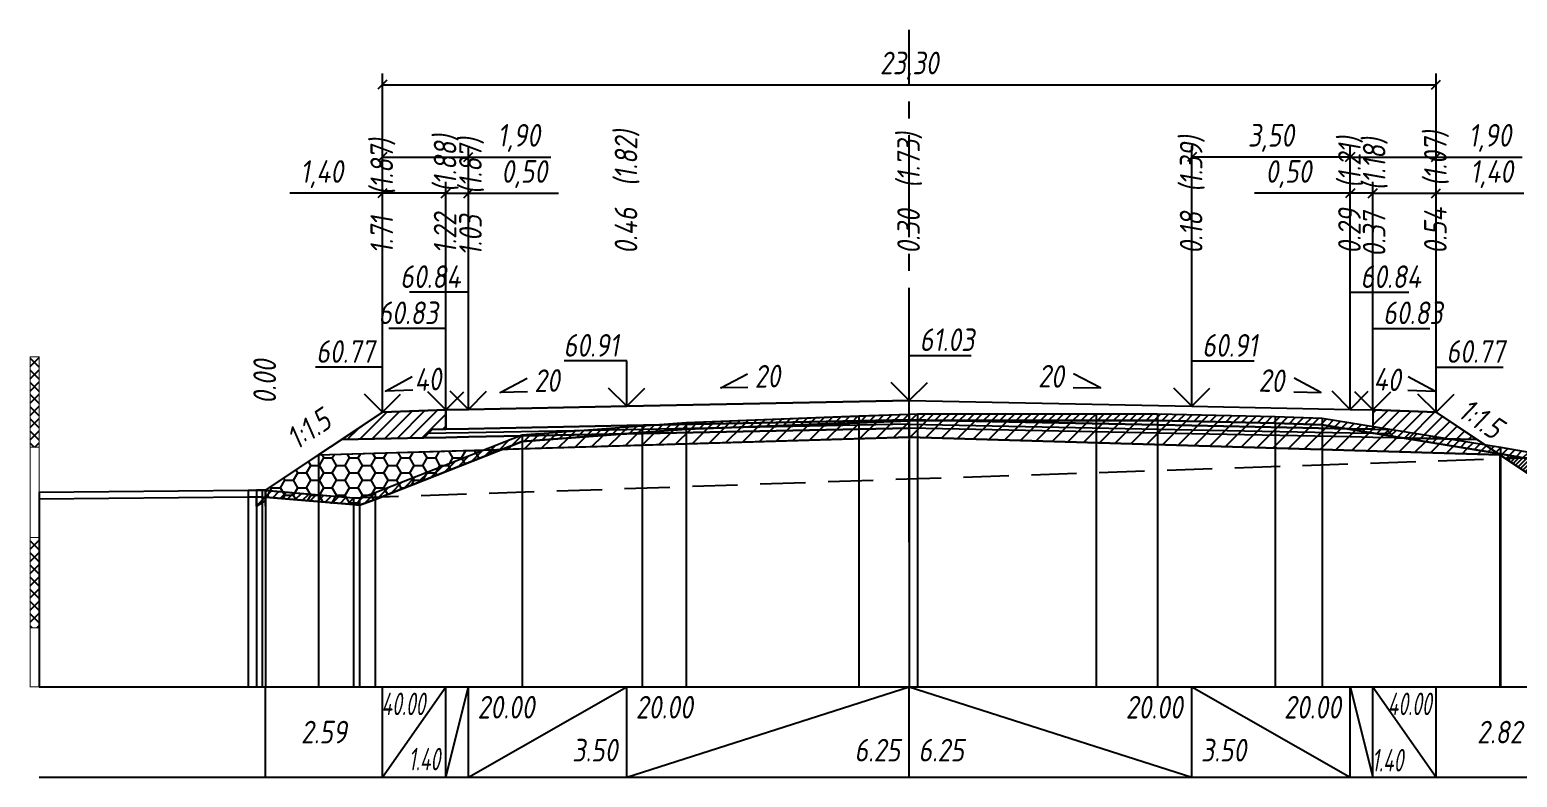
# Model space of a CAD drawing. Extents: x -717 to 1451, y -133302 to 233.
# Drawn here: x 78.9 to 243.4, y -2119 to -2036.3 of the extents above; entities that cross this region are included whole.
import ezdxf
from ezdxf.enums import TextEntityAlignment as Align

# ---------------------------------------------------------------- set-up
doc = ezdxf.new("R2010")
doc.units = 0
doc.linetypes.add('осевая2', pattern=[1.125, 0.75, -0.125, 0.125, -0.125])
doc.linetypes.add('штриховая', pattern=[0.75, 0.5, -0.25])
for name, color, linetype in [('Интерполированный поперечник', 2, 'Continuous'), ('Код_514', 1, 'Continuous'), ('Контур_0', 7, 'Continuous'), ('Контур_2521', 7, 'Continuous'), ('Контур_2564', 7, 'Continuous'), ('Контур_2660', 7, 'Continuous'), ('Контур_2665', 7, 'Continuous'), ('Контур_400', 7, 'Continuous'), ('Контур_508', 7, 'Continuous'), ('Контур_512', 7, 'Continuous'), ('Контур_513', 7, 'Continuous'), ('Контур_818', 7, 'Continuous'), ('Красный поперечник', 1, 'Continuous'), ('Линейка абсолютных высот', 7, 'Continuous'), ('Объём_2501', 7, 'Continuous'), ('Объём_2564', 7, 'Continuous'), ('Объём_2650', 7, 'Continuous'), ('Объём_2660', 7, 'Continuous'), ('Объём_2661', 7, 'Continuous'), ('Объём_2663', 7, 'Continuous'), ('Объём_2665', 7, 'Continuous'), ('Объём_2666', 7, 'Continuous'), ('Ось', 1, 'осевая2'), ('Откосы', 7, 'Continuous'), ('Отметки покрытия', 7, 'Continuous'), ('Рабочие отметки', 7, 'Continuous'), ('Рабочие отметки доп.', 7, 'Continuous'), ('Таблица', 7, 'Continuous'), ('Уклоны проезжей части', 7, 'Continuous'), ('Черный поперечник', 3, 'Continuous')]:
    doc.layers.add(name, color=color, linetype=linetype)
for name, color, linetype, true_color in [('Контур_2540', 2, 'Continuous', 0xffff00), ('Контур_2560', 2, 'Continuous', 0xffff00), ('Контур_2561', 7, 'Continuous', 0xff8040), ('Контур_2562', 3, 'Continuous', 0x00ff00), ('Контур_2563', 7, 'Continuous', 0xff8000), ('Контур_2570', 7, 'Continuous', 0x80ff00), ('Контур_2583', 3, 'Continuous', 0x00ff00), ('Контур_2736', 4, 'Continuous', 0x00ffff), ('Контур_2737', 4, 'Continuous', 0x00ffff), ('Контур_2738', 4, 'Continuous', 0x00ffff), ('Контур_2739', 4, 'Continuous', 0x00ffff), ('Контур_2741', 4, 'Continuous', 0x00ffff), ('Контур_2742', 4, 'Continuous', 0x00ffff), ('Контур_2743', 4, 'Continuous', 0x00ffff), ('Контур_2744', 7, 'Continuous', 0xa4ffff), ('Контур_2745', 7, 'Continuous', 0xa4ffff), ('Контур_2747', 4, 'Continuous', 0x00ffff), ('Контур_2748', 4, 'Continuous', 0x00ffff), ('Контур_2749', 4, 'Continuous', 0x00ffff), ('Контур_2750', 4, 'Continuous', 0x00ffff), ('Контур_2751', 4, 'Continuous', 0x00ffff), ('Контур_2752', 4, 'Continuous', 0x00ffff), ('Контур_402', 7, 'Continuous', 0xff6464), ('Контур_703', 4, 'Continuous', 0x00ffff), ('Контур_705', 4, 'Continuous', 0x00ffff), ('Контур_707', 4, 'Continuous', 0x00ffff), ('Контур_720', 131, 'Continuous', 0xaaffff), ('Объём_2500', 7, 'Continuous', 0xc0c0c0), ('Объём_2520', 7, 'Continuous', 0x80ffff), ('Объём_2540', 2, 'Continuous', 0xffff00), ('Объём_2560', 2, 'Continuous', 0xffff00), ('Объём_2561', 7, 'Continuous', 0xff8040), ('Объём_2562', 3, 'Continuous', 0x00ff00), ('Объём_2563', 7, 'Continuous', 0xff8000), ('Объём_2570', 7, 'Continuous', 0x80ff00), ('Объём_2580', 3, 'Continuous', 0x00ff00), ('Объём_2583', 3, 'Continuous', 0x00ff00), ('Объём_2593', 3, 'Continuous', 0x00ff00), ('Объём_2597', 3, 'Continuous', 0x00ff00), ('Объём_2600', 7, 'Continuous', 0x808000), ('Объём_2620', 2, 'Continuous', 0xffff00)]:
    doc.layers.add(name, color=color, linetype=linetype, true_color=true_color)
doc.styles.get("Standard").update_dxf_attribs({"font": 'txt', "height": 2.5})
doc.styles.add('М', font='romand.shx', dxfattribs={"width": 0.8, "oblique": 10, "height": 2.5})
doc.dimstyles.new('ISO-25', dxfattribs={"dimtxt": 2.5, "dimasz": 2.5, "dimexe": 1.25, "dimexo": 0.625, "dimtad": 1, "dimtxsty": 'Standard', "dimcen": 2.5, "dimadec": 0, "dimazin": 0, "dimtfac": 1, "dimtmove": 0, "dimatfit": 3, "dimfxl": 1, "dimarcsym": 0})

# ---------------------------------------------------------------- blocks, each defined once
blk = doc.blocks.new('_Oblique')
at = {"color": 0, "linetype": 'ByBlock', "lineweight": -2}
blk.add_line((-0.5, -0.5), (0.5, 0.5), dxfattribs=at)
blk = doc.blocks.new('*D40')
at = {"color": 0, "lineweight": -2, "transparency": 16777216}
for p, q in [((227.42, -2077.78), (227.42, -2053.13)), ((234.42, -2078.06), (234.42, -2053.13)), ((227.42, -2054.38), (234.42, -2054.38)), ((234.42, -2054.38), (244.11, -2054.38))]:
    blk.add_line(p, q, dxfattribs=at)
at = {"layer": 'Defpoints', "color": 0, "transparency": 16777216}
for p in [(234.42, -2054.38), (227.42, -2078.4), (234.42, -2078.68)]:
    blk.add_point(p, dxfattribs=at)
at = {"color": 0, "lineweight": -2, "transparency": 16777216, "rotation": 180}
blk.add_blockref('_Oblique', (227.42, -2054.38), dxfattribs=at)
at = {"color": 0, "lineweight": -2, "transparency": 16777216}
blk.add_blockref('_Oblique', (234.42, -2054.38), dxfattribs=at)
at = {"color": 0, "transparency": 16777216, "insert": (240.57, -2052.26), "char_height": 2.5, "width": 8.75, "attachment_point": 5, "style": 'М'}
blk.add_mtext('1,40', dxfattribs=at)
blk = doc.blocks.new('*D41')
at = {"color": 0, "lineweight": -2, "transparency": 16777216}
for p, q in [((117.94, -2078.06), (117.94, -2053.13)), ((124.94, -2077.78), (124.94, -2053.13)), ((117.94, -2054.38), (107.7, -2054.38)), ((124.94, -2054.38), (117.94, -2054.38))]:
    blk.add_line(p, q, dxfattribs=at)
at = {"layer": 'Defpoints', "color": 0, "transparency": 16777216}
for p in [(124.94, -2054.38), (124.94, -2078.4), (117.94, -2078.68)]:
    blk.add_point(p, dxfattribs=at)
at = {"color": 0, "lineweight": -2, "transparency": 16777216, "rotation": 180}
blk.add_blockref('_Oblique', (117.94, -2054.38), dxfattribs=at)
at = {"color": 0, "lineweight": -2, "transparency": 16777216}
blk.add_blockref('_Oblique', (124.94, -2054.38), dxfattribs=at)
at = {"color": 0, "transparency": 16777216, "insert": (111.24, -2052.26), "char_height": 2.5, "width": 8.75, "attachment_point": 5, "style": 'М'}
blk.add_mtext('1,40', dxfattribs=at)
blk = doc.blocks.new('*D42')
at = {"color": 0, "lineweight": -2, "transparency": 16777216}
for p, q in [((224.92, -2077.73), (224.92, -2053.13)), ((227.42, -2077.78), (227.42, -2053.13)), ((224.92, -2054.38), (214.35, -2054.38)), ((227.42, -2054.38), (224.92, -2054.38))]:
    blk.add_line(p, q, dxfattribs=at)
at = {"layer": 'Defpoints', "color": 0, "transparency": 16777216}
for p in [(227.42, -2054.38), (224.92, -2078.35), (227.42, -2078.4)]:
    blk.add_point(p, dxfattribs=at)
at = {"color": 0, "lineweight": -2, "transparency": 16777216, "rotation": 180}
blk.add_blockref('_Oblique', (224.92, -2054.38), dxfattribs=at)
at = {"color": 0, "lineweight": -2, "transparency": 16777216}
blk.add_blockref('_Oblique', (227.42, -2054.38), dxfattribs=at)
at = {"color": 0, "transparency": 16777216, "insert": (218.11, -2052.26), "char_height": 2.5, "width": 9.1667, "attachment_point": 5, "style": 'М'}
blk.add_mtext('0,50', dxfattribs=at)
blk = doc.blocks.new('*D43')
at = {"color": 0, "lineweight": -2, "transparency": 16777216}
for p, q in [((124.94, -2077.78), (124.94, -2053.13)), ((127.44, -2077.73), (127.44, -2053.13)), ((124.94, -2054.38), (127.44, -2054.38)), ((127.44, -2054.38), (137.39, -2054.38))]:
    blk.add_line(p, q, dxfattribs=at)
at = {"layer": 'Defpoints', "color": 0, "transparency": 16777216}
for p in [(127.44, -2054.38), (124.94, -2078.4), (127.44, -2078.35)]:
    blk.add_point(p, dxfattribs=at)
at = {"color": 0, "lineweight": -2, "transparency": 16777216, "rotation": 180}
blk.add_blockref('_Oblique', (124.94, -2054.38), dxfattribs=at)
at = {"color": 0, "lineweight": -2, "transparency": 16777216}
blk.add_blockref('_Oblique', (127.44, -2054.38), dxfattribs=at)
at = {"color": 0, "transparency": 16777216, "insert": (133.63, -2052.26), "char_height": 2.5, "width": 9.1667, "attachment_point": 5, "style": 'М'}
blk.add_mtext('0,50', dxfattribs=at)
blk = doc.blocks.new('*D44')
at = {"color": 0, "lineweight": -2, "transparency": 16777216}
for p, q in [((207.42, -2077.38), (207.42, -2049.13)), ((224.92, -2050.38), (207.42, -2050.38)), ((224.92, -2077.73), (224.92, -2049.13))]:
    blk.add_line(p, q, dxfattribs=at)
at = {"layer": 'Defpoints', "color": 0, "transparency": 16777216}
for p in [(207.42, -2050.38), (207.42, -2078), (224.92, -2078.35)]:
    blk.add_point(p, dxfattribs=at)
at = {"color": 0, "lineweight": -2, "transparency": 16777216, "rotation": 180}
blk.add_blockref('_Oblique', (207.42, -2050.38), dxfattribs=at)
at = {"color": 0, "lineweight": -2, "transparency": 16777216}
blk.add_blockref('_Oblique', (224.92, -2050.38), dxfattribs=at)
at = {"color": 0, "transparency": 16777216, "insert": (216.17, -2048.26), "char_height": 2.5, "width": 9.5833, "attachment_point": 5, "style": 'М'}
blk.add_mtext('3,50', dxfattribs=at)
blk = doc.blocks.new('*D45')
at = {"color": 0, "lineweight": -2, "transparency": 16777216}
for p, q in [((224.92, -2077.73), (224.92, -2049.13)), ((224.92, -2050.38), (234.42, -2050.38)), ((234.42, -2078.06), (234.42, -2049.13)), ((234.42, -2050.38), (243.92, -2050.38))]:
    blk.add_line(p, q, dxfattribs=at)
at = {"layer": 'Defpoints', "color": 0, "transparency": 16777216}
for p in [(224.92, -2050.38), (224.92, -2078.35), (234.42, -2078.68)]:
    blk.add_point(p, dxfattribs=at)
at = {"color": 0, "lineweight": -2, "transparency": 16777216, "rotation": 180}
blk.add_blockref('_Oblique', (224.92, -2050.38), dxfattribs=at)
at = {"color": 0, "lineweight": -2, "transparency": 16777216}
blk.add_blockref('_Oblique', (234.42, -2050.38), dxfattribs=at)
at = {"color": 0, "transparency": 16777216, "insert": (240.38, -2048.26), "char_height": 2.5, "width": 8.75, "attachment_point": 5, "style": 'М'}
blk.add_mtext('1,90', dxfattribs=at)
blk = doc.blocks.new('*D46')
at = {"color": 0, "lineweight": -2, "transparency": 16777216}
for p, q in [((117.94, -2078.06), (117.94, -2049.13)), ((117.94, -2050.38), (127.44, -2050.38)), ((127.44, -2077.73), (127.44, -2049.13)), ((127.44, -2050.38), (136.56, -2050.38))]:
    blk.add_line(p, q, dxfattribs=at)
at = {"layer": 'Defpoints', "color": 0, "transparency": 16777216}
for p in [(127.44, -2050.38), (127.44, -2078.35), (117.94, -2078.68)]:
    blk.add_point(p, dxfattribs=at)
at = {"color": 0, "lineweight": -2, "transparency": 16777216, "rotation": 180}
blk.add_blockref('_Oblique', (117.94, -2050.38), dxfattribs=at)
at = {"color": 0, "lineweight": -2, "transparency": 16777216}
blk.add_blockref('_Oblique', (127.44, -2050.38), dxfattribs=at)
at = {"color": 0, "transparency": 16777216, "insert": (133.02, -2048.26), "char_height": 2.5, "width": 8.75, "attachment_point": 5, "style": 'М'}
blk.add_mtext('1,90', dxfattribs=at)
blk = doc.blocks.new('*D47')
at = {"color": 0, "lineweight": -2, "transparency": 16777216}
for p, q in [((117.94, -2078.06), (117.94, -2041.13)), ((234.42, -2078.06), (234.42, -2041.13)), ((117.94, -2042.38), (234.42, -2042.38))]:
    blk.add_line(p, q, dxfattribs=at)
at = {"layer": 'Defpoints', "color": 0, "transparency": 16777216}
for p in [(234.42, -2042.38), (117.94, -2078.68), (234.42, -2078.68)]:
    blk.add_point(p, dxfattribs=at)
at = {"color": 0, "lineweight": -2, "transparency": 16777216, "rotation": 180}
blk.add_blockref('_Oblique', (117.94, -2042.38), dxfattribs=at)
at = {"color": 0, "lineweight": -2, "transparency": 16777216}
blk.add_blockref('_Oblique', (234.42, -2042.38), dxfattribs=at)
at = {"color": 0, "transparency": 16777216, "insert": (176.18, -2040.26), "char_height": 2.5, "width": 12.0833, "attachment_point": 5, "style": 'М'}
blk.add_mtext('23,30', dxfattribs=at)

msp = doc.modelspace()

# ---------------------------------------------------------------- hatches: boundary and pattern name
at = {"layer": 'Линейка абсолютных высот'}
h = msp.add_hatch(dxfattribs=at)
h.set_pattern_fill('ANSI37', scale=0.3, style=0)
h.paths.add_polyline_path([(80, -2082.476), (80, -2072.476), (79, -2072.476), (79, -2082.476)])
h = msp.add_hatch(dxfattribs=at)
h.set_pattern_fill('ANSI37', scale=0.3, style=0)
h.paths.add_polyline_path([(80, -2102.476), (80, -2092.476), (79, -2092.476), (79, -2102.476)])
at = {"layer": 'Объём_2563'}
h = msp.add_hatch(dxfattribs=at)
h.set_pattern_fill('ANSI31', color=256, scale=0.3)
h.paths.add_polyline_path([(123.441, -2080.52), (124.941, -2080.49), (124.941, -2078.34), (117.941, -2078.62), (113.441, -2081.62), (122.522, -2081.438)])
h = msp.add_hatch(dxfattribs=at)
h.set_pattern_fill('ANSI31', color=256, scale=0.3)
h.paths.add_polyline_path([(228.918, -2080.52), (229.837, -2081.438), (238.918, -2081.62), (234.418, -2078.62), (227.418, -2078.34), (227.418, -2080.49)])
at = {"layer": 'Объём_2570'}
h = msp.add_hatch(dxfattribs=at)
h.set_pattern_fill('ANSI31', color=256, scale=0.2)
h.paths.add_polyline_path([(176.179, -2079.562), (151.512, -2080.488), (133.386, -2081.843), (117.136, -2088.25), (115.401, -2088.876), (114.729, -2088.831), (105, -2087.997), (105, -2087.247), (114.729, -2088.081), (115.401, -2088.126), (117.136, -2087.5), (133.386, -2081.093), (151.512, -2079.738), (176.179, -2078.812)])
h = msp.add_hatch(dxfattribs=at)
h.set_pattern_fill('ANSI31', color=256, scale=0.2)
h.paths.add_polyline_path([(261.699, -2081.292), (253.388, -2083.074), (247.591, -2084.292), (241.543, -2083.227), (221.835, -2080.005), (216.618, -2079.835), (203.631, -2079.524), (196.836, -2079.521), (177.101, -2079.527), (176.179, -2079.562), (176.179, -2078.812), (177.101, -2078.777), (196.836, -2078.771), (203.631, -2078.774), (216.618, -2079.085), (221.835, -2079.255), (241.543, -2082.477), (247.591, -2083.542), (253.388, -2082.324), (261.699, -2080.542)])
at = {"layer": 'Объём_2600'}
h = msp.add_hatch(dxfattribs=at)
h.set_pattern_fill('ANSI31', color=6, scale=0.4)
h.paths.add_polyline_path([(176.179, -2081.365), (131.174, -2082.715), (133.386, -2081.843), (151.512, -2080.488), (176.179, -2079.562)])
h = msp.add_hatch(dxfattribs=at)
h.set_pattern_fill('ANSI31', color=6, scale=0.4)
h.paths.add_polyline_path([(242.083, -2083.73), (241.474, -2083.324), (176.179, -2081.365), (176.179, -2079.562), (177.101, -2079.527), (196.836, -2079.521), (203.631, -2079.524), (216.618, -2079.835), (221.835, -2080.005), (241.543, -2083.227), (243.289, -2083.534)])
h = msp.add_hatch(dxfattribs=at)
h.set_pattern_fill('HONEY', color=5, scale=0.3)
h.paths.add_polyline_path([(114.729, -2088.831), (105, -2087.997), (105, -2087.247), (110.885, -2083.324), (131.174, -2082.715), (117.136, -2088.25), (115.401, -2088.876)])
h = msp.add_hatch(dxfattribs=at)
h.set_pattern_fill('ANSI31', color=6, scale=0.4)
h.paths.add_polyline_path([(105, -2088.391), (104, -2089), (104, -2087.974), (104.654, -2087.968), (105, -2087.997)])
at = {"layer": 'Объём_2620'}
h = msp.add_hatch(dxfattribs=at)
h.set_pattern_fill('ANSI31', color=2, scale=0.1)
h.paths.add_polyline_path([(247.591, -2084.292), (253.388, -2083.074), (260.04, -2081.648), (254.25, -2085.508), (254.25, -2086.71), (250.803, -2089.008), (248.197, -2089.008), (244.75, -2086.71), (244.75, -2085.508), (242.083, -2083.73), (243.289, -2083.534)])

# ---------------------------------------------------------------- linework, layer by layer
at = {"layer": 'Интерполированный поперечник', "linetype": 'штриховая', "ltscale": 10, "flags": 128}
msp.add_lwpolyline([(114.729, -2088.081), (247.591, -2083.542)], dxfattribs=at)
at = {"layer": 'Код_514'}
for p, q in [((105, -2119), (105, -2109)), ((117.941, -2119), (117.941, -2109)), ((117.941, -2119), (124.941, -2109)), ((124.941, -2119), (124.941, -2109)), ((124.941, -2119), (127.441, -2109)), ((127.441, -2119), (127.441, -2109)), ((127.441, -2119), (144.941, -2109)), ((144.941, -2119), (144.941, -2109)), ((144.941, -2119), (176.179, -2109)), ((176.179, -2119), (176.179, -2109)), ((176.179, -2109), (207.418, -2119)), ((207.418, -2119), (207.418, -2109)), ((207.418, -2109), (224.918, -2119)), ((224.918, -2119), (224.918, -2109)), ((224.918, -2109), (227.418, -2119)), ((227.418, -2119), (227.418, -2109)), ((227.418, -2109), (234.418, -2119)), ((234.418, -2119), (234.418, -2109))]:
    msp.add_line(p, q, dxfattribs=at)
at = {"layer": 'Контур_0', "flags": 128}
for points in [[(176.179, -2077.315), (144.941, -2077.94), (127.441, -2078.29), (127.441, -2078.29), (127.441, -2078.29), (127.441, -2078.29), (127.441, -2078.29), (124.941, -2078.34), (124.941, -2080.49), (127.441, -2080.44), (127.441, -2080.44), (127.441, -2080.44), (127.441, -2080.44), (127.441, -2080.44), (127.441, -2080.44), (144.941, -2080.09), (176.179, -2079.465), (176.179, -2077.315)], [(176.179, -2077.315), (207.418, -2077.94), (224.918, -2078.29), (224.918, -2078.29), (224.918, -2078.29), (224.918, -2078.29), (224.918, -2078.29), (224.918, -2078.29), (227.418, -2078.34), (227.418, -2080.49), (224.918, -2080.44), (224.918, -2080.44), (224.918, -2080.44), (224.918, -2080.44), (224.918, -2080.44), (224.918, -2080.44), (207.418, -2080.09), (176.179, -2079.465), (176.179, -2077.315)], [(117.941, -2078.62), (105, -2087.247), (105, -2087.247), (105, -2087.247), (105, -2087.247), (105, -2087.247), (105, -2087.247), (105, -2087.247), (105, -2087.247), (105, -2087.247), (105, -2087.247), (105, -2087.247), (105, -2087.247), (105, -2087.247), (105, -2087.247), (105, -2089)], [(117.941, -2078.62), (105, -2087.247), (105, -2087.247), (105, -2087.247), (105, -2087.247), (105, -2087.247), (105, -2087.247), (105, -2087.247), (105, -2087.247), (105, -2087.247), (105, -2087.247), (105, -2087.247), (105, -2087.247), (105, -2087.247), (105, -2087.247), (105, -2089), (105, -2089), (105, -2087.247), (105, -2087.247), (105, -2087.247), (105, -2087.247), (105, -2087.247), (105, -2087.247), (105, -2087.247), (105, -2087.247), (105, -2087.247), (105, -2087.247), (105, -2087.247), (105, -2087.247), (105, -2087.247)], [(117.941, -2078.62), (117.941, -2078.62)], [(176.179, -2079.465), (144.941, -2080.09), (127.441, -2080.44), (127.441, -2080.44), (127.441, -2080.44), (127.441, -2080.44), (127.441, -2080.44), (127.441, -2080.44), (124.941, -2080.49), (123.441, -2080.52), (122.522, -2081.438), (124.941, -2081.39), (127.441, -2081.34), (127.441, -2081.34), (127.441, -2081.34), (127.441, -2081.34), (127.441, -2081.34), (127.441, -2081.34), (144.941, -2080.99), (176.179, -2080.365), (176.179, -2079.465)], [(176.179, -2079.465), (207.418, -2080.09), (224.918, -2080.44), (224.918, -2080.44), (224.918, -2080.44), (224.918, -2080.44), (224.918, -2080.44), (224.918, -2080.44), (227.418, -2080.49), (228.918, -2080.52), (229.837, -2081.438), (227.418, -2081.39), (224.918, -2081.34), (224.918, -2081.34), (224.918, -2081.34), (224.918, -2081.34), (224.918, -2081.34), (224.918, -2081.34), (207.418, -2080.99), (176.179, -2080.365), (176.179, -2079.465)], [(234.418, -2078.62), (234.418, -2078.62)], [(234.418, -2078.62), (242.083, -2083.73), (242.083, -2083.73), (242.083, -2083.73), (242.083, -2083.73), (242.083, -2083.73), (242.083, -2083.73), (242.083, -2083.73), (242.083, -2083.73), (242.083, -2083.73), (242.083, -2083.73), (242.083, -2083.73), (242.083, -2083.73), (242.083, -2083.73), (242.083, -2083.73), (248.5, -2088.008)], [(234.418, -2078.62), (242.083, -2083.73), (242.083, -2083.73), (242.083, -2083.73), (242.083, -2083.73), (242.083, -2083.73), (242.083, -2083.73), (242.083, -2083.73), (242.083, -2083.73), (242.083, -2083.73), (242.083, -2083.73), (242.083, -2083.73), (242.083, -2083.73), (242.083, -2083.73), (242.083, -2083.73), (248.5, -2088.008)], [(113.441, -2081.62), (122.522, -2081.438), (123.441, -2080.52), (124.941, -2080.49)], [(227.418, -2080.49), (228.918, -2080.52), (229.837, -2081.438), (238.918, -2081.62)]]:
    msp.add_lwpolyline(points, dxfattribs=at)
at = {"layer": 'Контур_2521', "color": 250, "flags": 128}
for points in [[(176.179, -2079.915), (144.941, -2080.54), (127.441, -2080.89), (127.441, -2080.89), (127.441, -2080.89), (127.441, -2080.89), (127.441, -2080.89), (127.441, -2080.89), (124.941, -2080.94), (122.982, -2080.979)], [(176.179, -2079.915), (207.418, -2080.54), (224.918, -2080.89), (224.918, -2080.89), (224.918, -2080.89), (224.918, -2080.89), (224.918, -2080.89), (224.918, -2080.89), (227.418, -2080.94), (229.377, -2080.979)]]:
    msp.add_lwpolyline(points, dxfattribs=at)
at = {"layer": 'Контур_2540', "flags": 128}
for points in [[(144.941, -2080.99), (127.441, -2081.34), (124.941, -2081.39), (122.522, -2081.438), (113.441, -2081.62), (110.885, -2083.324), (176.179, -2081.365), (176.179, -2080.365), (144.941, -2080.99)], [(176.179, -2081.365), (241.474, -2083.324), (238.918, -2081.62), (229.837, -2081.438), (227.418, -2081.39), (224.918, -2081.34), (207.418, -2080.99), (176.179, -2080.365), (176.179, -2081.365)]]:
    msp.add_lwpolyline(points, dxfattribs=at)
at = {"layer": 'Контур_2560', "flags": 128}
for points in [[(117.941, -2078.62), (117.941, -2078.62), (117.941, -2078.62), (124.941, -2078.34)], [(227.418, -2078.34), (234.418, -2078.62), (234.418, -2078.62), (234.418, -2078.62)]]:
    msp.add_lwpolyline(points, dxfattribs=at)
at = {"layer": 'Контур_2561', "flags": 128}
for points in [[(124.941, -2078.34), (124.941, -2078.34), (117.941, -2078.62), (117.941, -2078.62), (124.941, -2078.34)], [(227.418, -2078.34), (227.418, -2078.34), (234.418, -2078.62), (234.418, -2078.62), (227.418, -2078.34)]]:
    msp.add_lwpolyline(points, dxfattribs=at)
at = {"layer": 'Контур_2562', "flags": 128}
for points in [[(117.941, -2078.62), (117.941, -2078.62), (117.941, -2078.62), (117.941, -2078.62), (117.941, -2078.62)], [(234.418, -2078.62), (234.418, -2078.62), (234.418, -2078.62), (234.418, -2078.62), (234.418, -2078.62)]]:
    msp.add_lwpolyline(points, dxfattribs=at)
at = {"layer": 'Контур_2563', "flags": 128}
for points in [[(123.441, -2080.52), (124.941, -2080.49), (124.941, -2078.34), (117.941, -2078.62), (113.441, -2081.62), (122.522, -2081.438), (123.441, -2080.52)], [(228.918, -2080.52), (229.837, -2081.438), (238.918, -2081.62), (234.418, -2078.62), (227.418, -2078.34), (227.418, -2080.49), (228.918, -2080.52)]]:
    msp.add_lwpolyline(points, dxfattribs=at)
at = {"layer": 'Контур_2564', "flags": 128}
for points in [[(117.941, -2078.62), (124.941, -2078.34)], [(227.418, -2078.34), (234.418, -2078.62)]]:
    msp.add_lwpolyline(points, dxfattribs=at)
at = {"layer": 'Контур_2570', "flags": 128}
msp.add_lwpolyline([(80, -2088.186), (103.095, -2087.983), (104.654, -2087.968), (114.729, -2088.831), (115.401, -2088.876), (117.136, -2088.25), (133.386, -2081.843), (146.643, -2080.856), (151.512, -2080.488), (170.614, -2079.771), (176.179, -2079.562), (177.101, -2079.527), (196.836, -2079.521), (203.631, -2079.524), (216.618, -2079.835), (221.835, -2080.005), (241.543, -2083.227), (247.591, -2084.292), (253.388, -2083.074), (281.946, -2076.95), (286.699, -2076.618)], dxfattribs=at)
at = {"layer": 'Контур_2583', "flags": 128}
msp.add_lwpolyline([(104, -2089), (105, -2088.391), (105, -2087.247), (104, -2087.247), (104, -2089)], dxfattribs=at)
at = {"layer": 'Контур_2660', "flags": 128}
for points in [[(110.885, -2083.324), (176.179, -2081.365)], [(176.179, -2081.365), (241.474, -2083.324)]]:
    msp.add_lwpolyline(points, dxfattribs=at)
at = {"layer": 'Контур_2665', "flags": 128}
for points in [[(117.941, -2078.62), (117.941, -2078.62)], [(234.418, -2078.62), (234.418, -2078.62)]]:
    msp.add_lwpolyline(points, dxfattribs=at)
at = {"layer": 'Контур_2736', "flags": 128}
for points in [[(117.941, -2078.62), (105, -2087.247)], [(234.418, -2078.62), (242.083, -2083.73)], [(242.083, -2083.73), (248.5, -2088.008)]]:
    msp.add_lwpolyline(points, dxfattribs=at)
at = {"layer": 'Контур_2737', "flags": 128}
for points in [[(242.083, -2083.73), (242.083, -2083.73)], [(105, -2087.247), (105, -2087.247)]]:
    msp.add_lwpolyline(points, dxfattribs=at)
at = {"layer": 'Контур_2738', "flags": 128}
for points in [[(242.083, -2083.73), (242.083, -2083.73)], [(105, -2087.247), (105, -2087.247)]]:
    msp.add_lwpolyline(points, dxfattribs=at)
at = {"layer": 'Контур_2739', "flags": 128}
for points in [[(242.083, -2083.73), (242.083, -2083.73)], [(105, -2087.247), (105, -2087.247)]]:
    msp.add_lwpolyline(points, dxfattribs=at)
at = {"layer": 'Контур_2741', "flags": 128}
msp.add_lwpolyline([(105, -2087.247), (105, -2087.247)], dxfattribs=at)
at = {"layer": 'Контур_2742', "flags": 128}
msp.add_lwpolyline([(105, -2087.247), (105, -2087.247)], dxfattribs=at)
at = {"layer": 'Контур_2743', "flags": 128}
msp.add_lwpolyline([(105, -2087.247), (105, -2087.247)], dxfattribs=at)
at = {"layer": 'Контур_2744', "flags": 128}
msp.add_lwpolyline([(105, -2087.247), (105, -2087.247)], dxfattribs=at)
msp.add_lwpolyline([(105, -2087.247), (105, -2087.247)], dxfattribs=at)
msp.add_lwpolyline([(105, -2087.247), (105, -2087.247)], dxfattribs=at)
msp.add_lwpolyline([(105, -2087.247), (105, -2087.247)], dxfattribs=at)
msp.add_lwpolyline([(105, -2087.247), (105, -2087.247)], dxfattribs=at)
msp.add_lwpolyline([(105, -2087.247), (105, -2087.247)], dxfattribs=at)
at = {"layer": 'Контур_2745', "flags": 128}
for points in [[(242.083, -2083.73), (242.083, -2083.73)], [(242.083, -2083.73), (242.083, -2083.73)], [(242.083, -2083.73), (242.083, -2083.73)], [(242.083, -2083.73), (242.083, -2083.73)], [(242.083, -2083.73), (242.083, -2083.73)], [(242.083, -2083.73), (242.083, -2083.73)], [(105, -2087.247), (105, -2087.247)], [(105, -2087.247), (105, -2087.247)], [(105, -2087.247), (105, -2087.247)], [(105, -2087.247), (105, -2087.247)], [(105, -2087.247), (105, -2087.247)], [(105, -2087.247), (105, -2087.247)]]:
    msp.add_lwpolyline(points, dxfattribs=at)
at = {"layer": 'Контур_2747', "flags": 128}
for points in [[(242.083, -2083.73), (242.083, -2083.73)], [(105, -2087.247), (105, -2087.247)]]:
    msp.add_lwpolyline(points, dxfattribs=at)
at = {"layer": 'Контур_2748', "flags": 128}
for points in [[(242.083, -2083.73), (242.083, -2083.73)], [(105, -2087.247), (105, -2087.247)]]:
    msp.add_lwpolyline(points, dxfattribs=at)
at = {"layer": 'Контур_2749', "flags": 128}
for points in [[(242.083, -2083.73), (242.083, -2083.73)], [(105, -2087.247), (105, -2087.247)]]:
    msp.add_lwpolyline(points, dxfattribs=at)
at = {"layer": 'Контур_2750', "flags": 128}
msp.add_lwpolyline([(105, -2087.247), (105, -2087.247)], dxfattribs=at)
at = {"layer": 'Контур_2751', "flags": 128}
msp.add_lwpolyline([(105, -2087.247), (105, -2087.247)], dxfattribs=at)
at = {"layer": 'Контур_2752', "flags": 128}
msp.add_lwpolyline([(105, -2087.247), (105, -2087.247)], dxfattribs=at)
at = {"layer": 'Контур_400', "flags": 128}
for points in [[(124.941, -2078.34), (127.441, -2078.29), (127.441, -2078.29), (127.441, -2078.29), (127.441, -2078.29), (127.441, -2078.29), (127.441, -2078.29), (144.941, -2077.94), (176.179, -2077.315)], [(176.179, -2077.315), (207.418, -2077.94), (224.918, -2078.29), (224.918, -2078.29), (224.918, -2078.29), (224.918, -2078.29), (224.918, -2078.29), (224.918, -2078.29), (227.418, -2078.34)]]:
    msp.add_lwpolyline(points, dxfattribs=at)
at = {"layer": 'Контур_402', "flags": 128}
msp.add_lwpolyline([(110.885, -2083.324), (176.179, -2081.365), (241.474, -2083.324)], dxfattribs=at)
at = {"layer": 'Контур_508', "flags": 128}
msp.add_lwpolyline([(104, -2089), (105, -2088.391), (105, -2087.247), (110.885, -2083.324), (176.179, -2081.365), (241.474, -2083.324), (244.75, -2085.508), (244.75, -2086.71), (248.197, -2089.008), (248.5, -2089.008), (250.5, -2089.008), (250.803, -2089.008), (254.25, -2086.71), (254.25, -2085.508), (261.699, -2080.542)], dxfattribs=at)
at = {"layer": 'Контур_512', "flags": 128}
msp.add_lwpolyline([(104, -2089), (105, -2088.391), (105, -2087.247), (110.885, -2083.324), (176.179, -2081.365), (241.474, -2083.324), (244.75, -2085.508), (244.75, -2086.71), (248.197, -2089.008), (248.5, -2089.008), (250.5, -2089.008), (250.803, -2089.008), (254.25, -2086.71), (254.25, -2085.508), (261.699, -2080.542)], dxfattribs=at)
at = {"layer": 'Контур_513', "flags": 128}
msp.add_lwpolyline([(104, -2089), (105, -2088.391), (105, -2087.247), (110.885, -2083.324), (176.179, -2081.365), (241.474, -2083.324), (244.75, -2085.508), (244.75, -2086.71), (248.197, -2089.008), (248.5, -2089.008), (250.5, -2089.008), (250.803, -2089.008), (254.25, -2086.71), (254.25, -2085.508), (261.699, -2080.542)], dxfattribs=at)
at = {"layer": 'Контур_703', "flags": 128}
for points in [[(117.941, -2078.62), (105, -2087.247)], [(234.418, -2078.62), (242.083, -2083.73)], [(105, -2087.247), (105, -2089)]]:
    msp.add_lwpolyline(points, dxfattribs=at)
at = {"layer": 'Контур_705', "flags": 128}
for points in [[(242.083, -2083.73), (242.083, -2083.73)], [(105, -2087.247), (105, -2087.247)]]:
    msp.add_lwpolyline(points, dxfattribs=at)
at = {"layer": 'Контур_707', "flags": 128}
msp.add_lwpolyline([(105, -2089), (105, -2087.247)], dxfattribs=at)
at = {"layer": 'Контур_720', "flags": 128}
msp.add_lwpolyline([(105, -2089), (105, -2089)], dxfattribs=at)
at = {"layer": 'Контур_818', "flags": 128}
msp.add_lwpolyline([(105, -2087.997), (114.729, -2088.831), (115.401, -2088.876), (117.136, -2088.25), (133.386, -2081.843), (146.643, -2080.856), (151.512, -2080.488), (170.614, -2079.771), (176.179, -2079.562), (177.101, -2079.527), (196.836, -2079.521), (203.631, -2079.524), (216.618, -2079.835), (221.835, -2080.005), (241.543, -2083.227), (247.591, -2084.292), (253.388, -2083.074), (261.699, -2081.292)], dxfattribs=at)
at = {"layer": 'Красный поперечник'}
for p, q in [((117.941, -2078.62), (124.941, -2078.34)), ((124.941, -2078.34), (127.441, -2078.29)), ((127.441, -2078.29), (144.941, -2077.94)), ((144.941, -2077.94), (176.179, -2077.315)), ((176.179, -2077.315), (207.418, -2077.94)), ((207.418, -2077.94), (224.918, -2078.29)), ((224.918, -2078.29), (227.418, -2078.34)), ((227.418, -2078.34), (234.418, -2078.62)), ((105, -2087.247), (117.941, -2078.62)), ((234.418, -2078.62), (248.5, -2088.008)), ((176.179, -2081.365), (176.179, -2109)), ((110.885, -2083.324), (110.885, -2109)), ((241.474, -2083.324), (241.474, -2109)), ((105, -2087.247), (105, -2109)), ((104, -2089), (104, -2109)), ((105, -2088.391), (105, -2109))]:
    msp.add_line(p, q, dxfattribs=at)
at = {"layer": 'Линейка абсолютных высот', "color": 7, "const_width": 0.1, "flags": 128}
for points in [[(80, -2082.476), (80, -2072.476), (79, -2072.476), (79, -2082.476), (80, -2082.476)], [(80, -2092.476), (80, -2082.476), (79, -2082.476), (79, -2092.476), (80, -2092.476)], [(80, -2102.476), (80, -2092.476), (79, -2092.476), (79, -2102.476), (80, -2102.476)], [(80, -2109), (80, -2102.476), (79, -2102.476), (79, -2109), (80, -2109)]]:
    msp.add_lwpolyline(points, dxfattribs=at)
at = {"layer": 'Объём_2500', "flags": 128}
for points in [[(176.179, -2077.315), (144.941, -2077.94), (127.441, -2078.29), (127.441, -2078.29), (127.441, -2078.29), (127.441, -2078.29), (127.441, -2078.29), (124.941, -2078.34), (124.941, -2080.49), (127.441, -2080.44), (127.441, -2080.44), (127.441, -2080.44), (127.441, -2080.44), (127.441, -2080.44), (127.441, -2080.44), (144.941, -2080.09), (176.179, -2079.465), (176.179, -2077.315)], [(176.179, -2077.315), (207.418, -2077.94), (224.918, -2078.29), (224.918, -2078.29), (224.918, -2078.29), (224.918, -2078.29), (224.918, -2078.29), (224.918, -2078.29), (227.418, -2078.34), (227.418, -2080.49), (224.918, -2080.44), (224.918, -2080.44), (224.918, -2080.44), (224.918, -2080.44), (224.918, -2080.44), (224.918, -2080.44), (207.418, -2080.09), (176.179, -2079.465), (176.179, -2077.315)]]:
    msp.add_lwpolyline(points, dxfattribs=at)
at = {"layer": 'Объём_2501', "flags": 128}
for points in [[(124.941, -2078.34), (127.441, -2078.29), (127.441, -2078.29), (127.441, -2078.29), (127.441, -2078.29), (127.441, -2078.29), (127.441, -2078.29), (144.941, -2077.94), (176.179, -2077.315)], [(176.179, -2077.315), (207.418, -2077.94), (224.918, -2078.29), (224.918, -2078.29), (224.918, -2078.29), (224.918, -2078.29), (224.918, -2078.29), (224.918, -2078.29), (227.418, -2078.34)]]:
    msp.add_lwpolyline(points, dxfattribs=at)
at = {"layer": 'Объём_2520', "color": 250, "flags": 128}
for points in [[(176.179, -2079.465), (144.941, -2080.09), (127.441, -2080.44), (127.441, -2080.44), (127.441, -2080.44), (127.441, -2080.44), (127.441, -2080.44), (127.441, -2080.44), (124.941, -2080.49), (123.441, -2080.52), (122.522, -2081.438), (124.941, -2081.39), (127.441, -2081.34), (127.441, -2081.34), (127.441, -2081.34), (127.441, -2081.34), (127.441, -2081.34), (127.441, -2081.34), (144.941, -2080.99), (176.179, -2080.365), (176.179, -2079.465)], [(176.179, -2079.465), (207.418, -2080.09), (224.918, -2080.44), (224.918, -2080.44), (224.918, -2080.44), (224.918, -2080.44), (224.918, -2080.44), (224.918, -2080.44), (227.418, -2080.49), (228.918, -2080.52), (229.837, -2081.438), (227.418, -2081.39), (224.918, -2081.34), (224.918, -2081.34), (224.918, -2081.34), (224.918, -2081.34), (224.918, -2081.34), (224.918, -2081.34), (207.418, -2080.99), (176.179, -2080.365), (176.179, -2079.465)]]:
    msp.add_lwpolyline(points, dxfattribs=at)
at = {"layer": 'Объём_2540', "flags": 128}
for points in [[(144.941, -2080.99), (127.441, -2081.34), (124.941, -2081.39), (122.522, -2081.438), (113.441, -2081.62), (110.885, -2083.324), (176.179, -2081.365), (176.179, -2080.365), (144.941, -2080.99)], [(176.179, -2081.365), (241.474, -2083.324), (238.918, -2081.62), (229.837, -2081.438), (227.418, -2081.39), (224.918, -2081.34), (207.418, -2080.99), (176.179, -2080.365), (176.179, -2081.365)]]:
    msp.add_lwpolyline(points, dxfattribs=at)
at = {"layer": 'Объём_2560', "flags": 128}
for points in [[(117.941, -2078.62), (117.941, -2078.62), (117.941, -2078.62), (124.941, -2078.34)], [(227.418, -2078.34), (234.418, -2078.62), (234.418, -2078.62), (234.418, -2078.62)]]:
    msp.add_lwpolyline(points, dxfattribs=at)
at = {"layer": 'Объём_2561', "flags": 128}
for points in [[(124.941, -2078.34), (124.941, -2078.34), (117.941, -2078.62), (117.941, -2078.62), (124.941, -2078.34)], [(227.418, -2078.34), (227.418, -2078.34), (234.418, -2078.62), (234.418, -2078.62), (227.418, -2078.34)]]:
    msp.add_lwpolyline(points, dxfattribs=at)
at = {"layer": 'Объём_2562', "flags": 128}
for points in [[(117.941, -2078.62), (117.941, -2078.62), (117.941, -2078.62), (117.941, -2078.62), (117.941, -2078.62)], [(234.418, -2078.62), (234.418, -2078.62), (234.418, -2078.62), (234.418, -2078.62), (234.418, -2078.62)]]:
    msp.add_lwpolyline(points, dxfattribs=at)
at = {"layer": 'Объём_2563', "color": 250, "flags": 128}
for points in [[(123.441, -2080.52), (124.941, -2080.49), (124.941, -2078.34), (117.941, -2078.62), (113.441, -2081.62), (122.522, -2081.438), (123.441, -2080.52)], [(228.918, -2080.52), (229.837, -2081.438), (238.918, -2081.62), (234.418, -2078.62), (227.418, -2078.34), (227.418, -2080.49), (228.918, -2080.52)]]:
    msp.add_lwpolyline(points, dxfattribs=at)
at = {"layer": 'Объём_2564', "flags": 128}
for points in [[(117.941, -2078.62), (124.941, -2078.34)], [(227.418, -2078.34), (234.418, -2078.62)]]:
    msp.add_lwpolyline(points, dxfattribs=at)
at = {"layer": 'Объём_2570', "flags": 128}
for points in [[(176.179, -2079.562), (151.512, -2080.488), (133.386, -2081.843), (117.136, -2088.25), (115.401, -2088.876), (114.729, -2088.831), (105, -2087.997), (105, -2087.247), (114.729, -2088.081), (115.401, -2088.126), (117.136, -2087.5), (133.386, -2081.093), (151.512, -2079.738), (176.179, -2078.812), (176.179, -2079.562), (176.179, -2079.562)], [(261.699, -2081.292), (253.388, -2083.074), (247.591, -2084.292), (241.543, -2083.227), (221.835, -2080.005), (216.618, -2079.835), (203.631, -2079.524), (196.836, -2079.521), (177.101, -2079.527), (176.179, -2079.562), (176.179, -2078.812), (177.101, -2078.777), (196.836, -2078.771), (203.631, -2078.774), (216.618, -2079.085), (221.835, -2079.255), (241.543, -2082.477), (247.591, -2083.542), (253.388, -2082.324), (261.699, -2080.542), (261.699, -2081.292), (261.699, -2081.292)]]:
    msp.add_lwpolyline(points, dxfattribs=at)
at = {"layer": 'Объём_2580', "flags": 128}
for points in [[(117.941, -2078.62), (117.941, -2078.62)], [(234.418, -2078.62), (234.418, -2078.62)]]:
    msp.add_lwpolyline(points, dxfattribs=at)
at = {"layer": 'Объём_2583', "flags": 128}
msp.add_lwpolyline([(104, -2089), (105, -2088.391), (105, -2087.247), (104, -2087.247), (104, -2089)], dxfattribs=at)
at = {"layer": 'Объём_2593', "flags": 128}
msp.add_lwpolyline([(105, -2087.247), (105, -2089), (105, -2087.247)], dxfattribs=at)
at = {"layer": 'Объём_2597', "flags": 128}
msp.add_lwpolyline([(105, -2087.247), (105, -2089), (105, -2087.247)], dxfattribs=at)
at = {"layer": 'Объём_2600', "color": 5, "flags": 128}
msp.add_lwpolyline([(114.729, -2088.831), (105, -2087.997), (105, -2087.247), (110.885, -2083.324), (131.174, -2082.715), (117.136, -2088.25), (115.401, -2088.876), (114.729, -2088.831), (114.729, -2088.831)], dxfattribs=at)
at = {"layer": 'Объём_2620', "flags": 128}
msp.add_lwpolyline([(247.591, -2084.292), (253.388, -2083.074), (260.04, -2081.648), (254.25, -2085.508), (254.25, -2086.71), (250.803, -2089.008), (248.197, -2089.008), (244.75, -2086.71), (244.75, -2085.508), (242.083, -2083.73), (243.289, -2083.534), (247.591, -2084.292), (247.591, -2084.292)], dxfattribs=at)
at = {"layer": 'Объём_2650', "color": 6, "flags": 128}
for points in [[(176.179, -2081.365), (131.174, -2082.715), (133.386, -2081.843), (151.512, -2080.488), (176.179, -2079.562), (176.179, -2081.365), (176.179, -2081.365)], [(242.083, -2083.73), (241.474, -2083.324), (176.179, -2081.365), (176.179, -2079.562), (177.101, -2079.527), (196.836, -2079.521), (203.631, -2079.524), (216.618, -2079.835), (221.835, -2080.005), (241.543, -2083.227), (243.289, -2083.534), (242.083, -2083.73), (242.083, -2083.73)], [(105, -2088.391), (104, -2089), (104, -2087.974), (104.654, -2087.968), (105, -2087.997), (105, -2088.391), (105, -2088.391)]]:
    msp.add_lwpolyline(points, dxfattribs=at)
at = {"layer": 'Объём_2660', "flags": 128}
for points in [[(110.885, -2083.324), (176.179, -2081.365)], [(176.179, -2081.365), (241.474, -2083.324)]]:
    msp.add_lwpolyline(points, dxfattribs=at)
at = {"layer": 'Объём_2661', "flags": 128}
for points in [[(117.941, -2078.62), (105, -2087.247)], [(234.418, -2078.62), (242.083, -2083.73)]]:
    msp.add_lwpolyline(points, dxfattribs=at)
at = {"layer": 'Объём_2663', "flags": 128}
for points in [[(242.083, -2083.73), (248.5, -2088.008)], [(105, -2087.247), (105, -2089), (105, -2087.247)]]:
    msp.add_lwpolyline(points, dxfattribs=at)
at = {"layer": 'Объём_2665', "flags": 128}
for points in [[(117.941, -2078.62), (117.941, -2078.62)], [(234.418, -2078.62), (234.418, -2078.62)]]:
    msp.add_lwpolyline(points, dxfattribs=at)
at = {"layer": 'Объём_2666', "flags": 128}
for points in [[(117.941, -2078.62), (105, -2087.247)], [(234.418, -2078.62), (242.083, -2083.73)]]:
    msp.add_lwpolyline(points, dxfattribs=at)
at = {"layer": 'Ось', "ltscale": 15}
msp.add_line((176.179, -2092.971), (176.179, -2036.286), dxfattribs=at)
at = {"layer": 'Откосы', "color": 1, "flags": 128}
for points in [[(121.281, -2076.161), (118.283, -2076.281), (121.221, -2074.662)], [(133.965, -2076.348), (130.965, -2076.408), (133.935, -2074.849)], [(158.334, -2075.861), (155.335, -2075.921), (158.304, -2074.361)], [(194.312, -2075.861), (197.312, -2075.921), (194.342, -2074.361)], [(218.682, -2076.348), (221.681, -2076.408), (218.712, -2074.849)], [(231.277, -2076.175), (234.274, -2076.295), (231.337, -2074.676)]]:
    msp.add_lwpolyline(points, dxfattribs=at)
at = {"layer": 'Отметки покрытия', "color": 1}
for p, q in [((127.441, -2065.34), (120.941, -2065.34)), ((127.441, -2078.29), (127.441, -2065.34)), ((224.918, -2078.29), (224.918, -2065.34)), ((224.918, -2065.34), (231.418, -2065.34)), ((124.941, -2069.34), (118.641, -2069.34)), ((124.941, -2078.34), (124.941, -2069.34)), ((227.418, -2078.34), (227.418, -2069.34)), ((227.418, -2069.34), (233.718, -2069.34)), ((144.941, -2072.94), (138.041, -2072.94)), ((144.941, -2077.94), (144.941, -2072.94)), ((176.179, -2077.315), (176.179, -2072.315)), ((176.179, -2072.315), (183.029, -2072.315)), ((207.418, -2077.94), (207.418, -2072.94)), ((207.418, -2072.94), (214.318, -2072.94)), ((117.941, -2073.62), (110.541, -2073.62)), ((117.941, -2078.62), (117.941, -2073.62)), ((234.418, -2078.62), (234.418, -2073.62)), ((234.418, -2073.62), (241.818, -2073.62)), ((117.941, -2078.62), (115.941, -2076.62)), ((117.941, -2078.62), (119.941, -2076.62)), ((124.941, -2078.34), (122.941, -2076.34)), ((124.941, -2078.34), (126.941, -2076.34)), ((127.441, -2078.29), (125.441, -2076.29)), ((127.441, -2078.29), (129.441, -2076.29)), ((144.941, -2077.94), (142.941, -2075.94)), ((144.941, -2077.94), (146.941, -2075.94)), ((176.179, -2077.315), (174.179, -2075.315)), ((176.179, -2077.315), (178.179, -2075.315)), ((207.418, -2077.94), (205.418, -2075.94)), ((207.418, -2077.94), (209.418, -2075.94)), ((224.918, -2078.29), (222.918, -2076.29)), ((224.918, -2078.29), (226.918, -2076.29)), ((227.418, -2078.34), (225.418, -2076.34)), ((227.418, -2078.34), (229.418, -2076.34)), ((234.418, -2078.62), (232.418, -2076.62)), ((234.418, -2078.62), (236.418, -2076.62))]:
    msp.add_line(p, q, dxfattribs=at)
at = {"layer": 'Таблица'}
for p, q in [((80, -2109), (286.699, -2109)), ((80, -2119), (286.699, -2119))]:
    msp.add_line(p, q, dxfattribs=at)
at = {"layer": 'Черный поперечник', "color": 7}
for p, q in [((146.643, -2080.106), (146.643, -2109)), ((151.512, -2079.738), (151.512, -2109)), ((170.614, -2079.021), (170.614, -2109)), ((176.179, -2078.812), (176.179, -2109)), ((177.101, -2078.777), (177.101, -2109)), ((196.836, -2078.771), (196.836, -2109)), ((203.631, -2078.774), (203.631, -2109)), ((216.618, -2079.085), (216.618, -2109)), ((221.835, -2079.255), (221.835, -2109)), ((133.386, -2081.093), (133.386, -2109)), ((241.543, -2082.477), (241.543, -2109)), ((80, -2087.436), (80, -2109)), ((103.095, -2087.233), (103.095, -2109)), ((104.654, -2087.218), (104.654, -2109)), ((114.729, -2088.081), (114.729, -2109)), ((115.401, -2088.126), (115.401, -2109)), ((117.136, -2087.5), (117.136, -2109))]:
    msp.add_line(p, q, dxfattribs=at)
at = {"layer": 'Черный поперечник', "flags": 128}
msp.add_lwpolyline([(80, -2087.436), (103.095, -2087.233), (104.654, -2087.218), (114.729, -2088.081), (115.401, -2088.126), (117.136, -2087.5), (133.386, -2081.093), (146.643, -2080.106), (151.512, -2079.738), (170.614, -2079.021), (176.179, -2078.812), (177.101, -2078.777), (196.836, -2078.771), (203.631, -2078.774), (216.618, -2079.085), (221.835, -2079.255), (241.543, -2082.477), (247.591, -2083.542), (253.388, -2082.324), (281.946, -2076.2), (286.699, -2075.868)], dxfattribs=at)

# ---------------------------------------------------------------- texts
at = {"layer": 'Код_514', "style": 'М', "oblique": 10}
for s, width, p in [('40.00', 0.6, (117.826, -2109.629)), ('20.00', 0.8, (128.441, -2110)), ('20.00', 0.8, (145.941, -2110))]:
    msp.add_text(s, height=2.5, dxfattribs=dict(at, width=width)).set_placement(p, align=Align.TOP_LEFT)
for s, width, p in [('40.00', 0.6, (233.914, -2109.629)), ('20.00', 0.8, (206.418, -2110)), ('20.00', 0.8, (223.918, -2110))]:
    msp.add_text(s, height=2.5, dxfattribs=dict(at, width=width)).set_placement(p, align=Align.TOP_RIGHT)
at = {"layer": 'Код_514', "style": 'М', "oblique": 10, "width": 0.8}
for s, p in [('2.59', (111.47, -2114)), ('2.82', (241.459, -2114))]:
    msp.add_text(s, height=2.5, dxfattribs=at).set_placement(p, align=Align.MIDDLE_CENTER)
at = {"layer": 'Код_514', "style": 'М', "oblique": 10}
for s, width, p in [('1.40', 0.6, (124.312, -2118.99)), ('3.50', 0.8, (143.941, -2118)), ('6.25', 0.8, (175.179, -2118))]:
    msp.add_text(s, height=2.5, dxfattribs=dict(at, width=width)).set_placement(p, align=Align.BOTTOM_RIGHT)
for s, width, p in [('6.25', 0.8, (177.179, -2118)), ('3.50', 0.8, (208.418, -2118)), ('1.40', 0.6, (227.304, -2119.114))]:
    msp.add_text(s, height=2.5, dxfattribs=dict(at, width=width)).set_placement(p, align=Align.BOTTOM_LEFT)
at = {"layer": 'Отметки покрытия', "color": 1, "style": 'М', "oblique": 10, "width": 0.8}
for s, p in [('60.84', (126.582, -2065.609)), ('60.83', (124.082, -2069.609)), ('60.91', (144.082, -2073.209)), ('60.77', (117.082, -2073.889))]:
    msp.add_text(s, height=2.5, dxfattribs=at).set_placement(p, align=Align.BOTTOM_RIGHT)
for s, p in [('60.84', (226.059, -2065.609)), ('60.83', (228.559, -2069.609)), ('61.03', (177.321, -2072.584)), ('60.91', (208.559, -2073.209)), ('60.77', (235.559, -2073.889))]:
    msp.add_text(s, height=2.5, dxfattribs=at).set_placement(p, align=Align.BOTTOM_LEFT)
at = {"layer": 'Рабочие отметки', "color": 1, "style": 'М', "oblique": 10, "width": 0.8}
for s, p in [('1.71', (117.863, -2061.09)), ('1.22', (124.863, -2061.09)), ('1.03', (127.672, -2061.322)), ('0.46', (144.863, -2061.09)), ('0.30', (176.101, -2061.09)), ('0.18', (207.34, -2061.09)), ('0.29', (224.84, -2061.09)), ('0.37', (227.575, -2061.419)), ('0.54', (234.34, -2061.09)), ('0.00', (104.922, -2077.678))]:
    msp.add_text(s, height=2.5, rotation=90, dxfattribs=at).set_placement(p, align=Align.MIDDLE_LEFT)
at = {"layer": 'Рабочие отметки доп.', "color": 1, "style": 'М', "oblique": 10, "width": 0.8}
for s, p in [('(1.82)', (144.863, -2053.59)), ('(1.87)', (117.863, -2054.59)), ('(1.88)', (124.863, -2054.24)), ('(1.87)', (127.672, -2054.472)), ('(1.73)', (176.101, -2053.79)), ('(1.39)', (207.34, -2054.24)), ('(1.21)', (224.84, -2053.79)), ('(1.18)', (227.575, -2054.069)), ('(1.07)', (234.34, -2053.59))]:
    msp.add_text(s, height=2.5, rotation=90, dxfattribs=at).set_placement(p, align=Align.MIDDLE_LEFT)
at = {"layer": 'Уклоны проезжей части', "color": 1, "style": 'М', "oblique": 10, "width": 0.8}
for s, rotation, p in [('20', 1.14576, (160.54, -2076.628)), ('20', 358.85423, (191.819, -2076.628)), ('40', 2.29061, (123.051, -2076.97)), ('20', 1.14576, (136.171, -2077.115)), ('20', 358.85423, (216.188, -2077.115)), ('40', 357.70938, (228.951, -2076.979)), ('1:1.5', 33.69007, (110.916, -2082.102)), ('1:1.5', 326.30994, (238.298, -2081.012))]:
    msp.add_text(s, height=2.5, rotation=rotation, dxfattribs=at).set_placement(p, align=Align.BOTTOM_CENTER)

# ---------------------------------------------------------------- dimensions: what is measured, and where the dimension line sits
at = {"color": 5}
dim = msp.add_linear_dim(base=(234.418, -2042.378), p1=(117.941, -2078.683), p2=(234.418, -2078.683), angle=180, dimstyle='ISO-25', override={"dimasz": 1, "dimlfac": 0.2, "dimzin": 0, "dimtxsty": 'М', "dimblk1": 'Oblique', "dimblk2": 'Oblique', "dimsah": 1}, dxfattribs=at)
dim.commit()
dim.dimension.update_dxf_attribs({"geometry": '*D47', "text_midpoint": (176.179, -2040.265)})
for base, p1, p2, picture, middle in [((127.441, -2050.378), (117.941, -2078.683), (127.441, -2078.353), '*D46', (133.021, -2050.378)), ((124.941, -2054.378), (117.941, -2078.683), (124.941, -2078.403), '*D41', (111.236, -2054.378)), ((127.441, -2054.378), (124.941, -2078.403), (127.441, -2078.353), '*D43', (133.628, -2054.378)), ((227.418, -2054.378), (224.918, -2078.353), (227.418, -2078.403), '*D42', (218.109, -2054.378)), ((234.418, -2054.378), (227.418, -2078.403), (234.418, -2078.683), '*D40', (240.565, -2054.378))]:
    dim = msp.add_linear_dim(base=base, p1=p1, p2=p2, angle=180, dimstyle='ISO-25', override={"dimasz": 1, "dimlfac": 0.2, "dimzin": 0, "dimtxsty": 'М', "dimblk1": 'Oblique', "dimblk2": 'Oblique', "dimsah": 1}, dxfattribs=at)
    dim.commit()
    dim.dimension.update_dxf_attribs({"geometry": picture, "text_midpoint": middle, "dimtype": 160})
dim = msp.add_linear_dim(base=(207.418, -2050.378), p1=(224.918, -2078.353), p2=(207.418, -2078.003), dimstyle='ISO-25', override={"dimasz": 1, "dimlfac": 0.2, "dimzin": 0, "dimtxsty": 'М', "dimblk1": 'Oblique', "dimblk2": 'Oblique', "dimsah": 1}, dxfattribs=at)
dim.commit()
dim.dimension.update_dxf_attribs({"geometry": '*D44', "text_midpoint": (216.168, -2048.265)})
dim = msp.add_linear_dim(base=(224.918, -2050.378), p1=(234.418, -2078.683), p2=(224.918, -2078.353), dimstyle='ISO-25', override={"dimasz": 1, "dimlfac": 0.2, "dimzin": 0, "dimtxsty": 'М', "dimblk1": 'Oblique', "dimblk2": 'Oblique', "dimsah": 1}, dxfattribs=at)
dim.commit()
dim.dimension.update_dxf_attribs({"geometry": '*D45', "text_midpoint": (240.377, -2050.378), "dimtype": 160})

doc.saveas('drawing.dxf')
